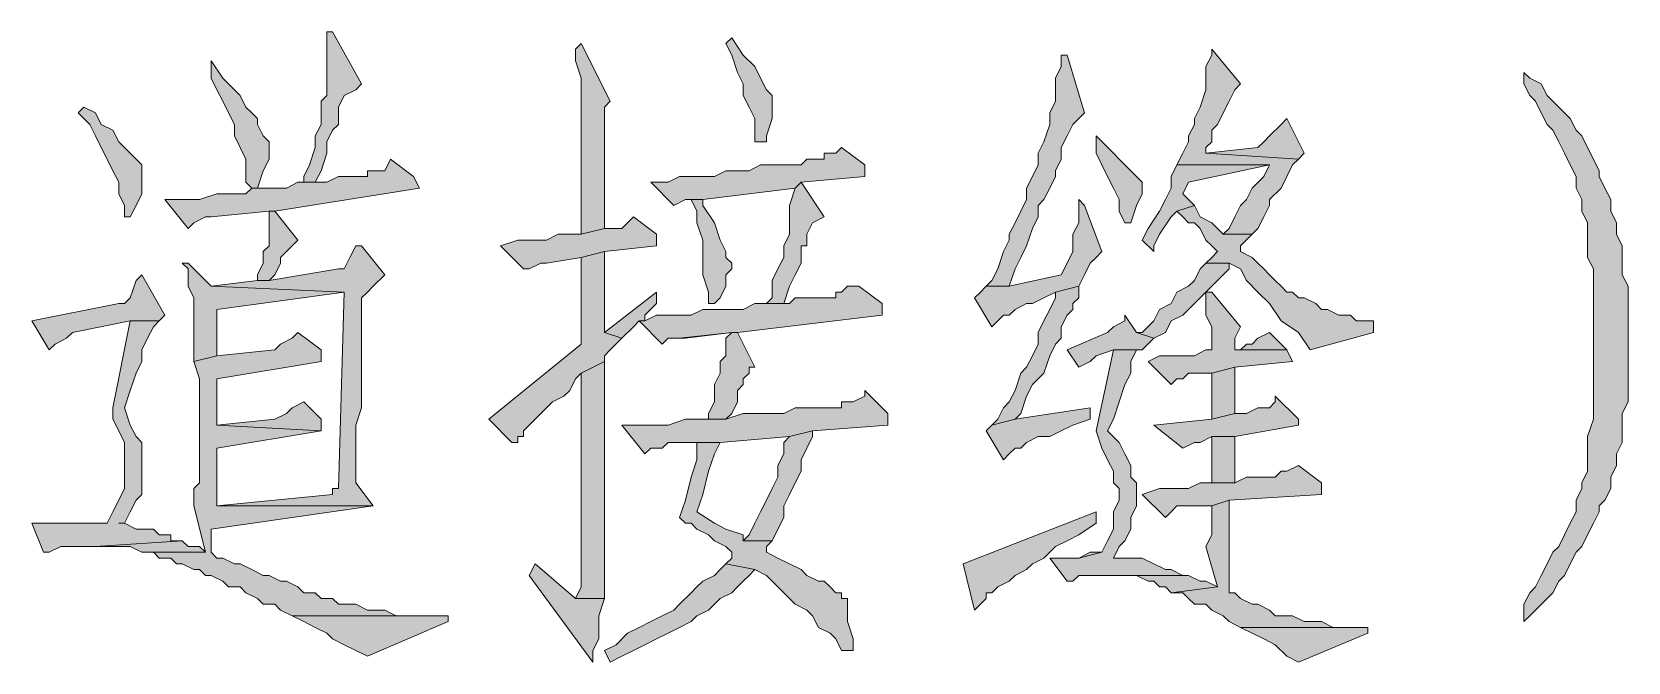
# Model space of a CAD drawing. Header units: millimetres. Extents: x 24 to 410, y 10 to 282.
# Drawn here: x 323.6 to 335.28, y 175.6 to 180.21 of the extents above; entities that cross this region are included whole.
import ezdxf

# ---------------------------------------------------------------- set-up
doc = ezdxf.new("R2010")
doc.units = ezdxf.units.MM

msp = doc.modelspace()

# ---------------------------------------------------------------- hatches: boundary and pattern name
h = msp.add_hatch(color=7)
h.dxf.hatch_style = 2
h.paths.add_polyline_path([(325.797333, 180.213), (325.755, 180.213), (325.755, 180.170667), (325.755, 179.747333), (325.712667, 179.705), (325.712667, 179.535667), (325.670333, 179.451), (325.670333, 179.366333), (325.628, 179.239333), (325.585667, 179.154667), (325.585667, 179.112333), (325.670333, 179.112333), (325.712667, 179.197), (325.755, 179.324), (325.755, 179.408667), (325.797333, 179.493333), (325.839667, 179.535667), (325.839667, 179.662667), (325.882, 179.747333), (325.966667, 179.789667), (326.009, 179.832)])
h = msp.add_hatch(color=7)
h.dxf.hatch_style = 2
h.paths.add_polyline_path([(328.718333, 180.170667), (328.676, 180.128333), (328.718333, 180.043667), (328.760667, 179.916667), (328.803, 179.832), (328.803, 179.747333), (328.845333, 179.662667), (328.887667, 179.578), (328.887667, 179.408667), (328.972333, 179.408667), (328.972333, 179.451), (329.014667, 179.578), (329.014667, 179.747333), (328.972333, 179.789667), (328.93, 179.874333), (328.887667, 179.959), (328.803, 180.043667)])
h = msp.add_hatch(color=7)
h.dxf.hatch_style = 2
h.paths.add_polyline_path([(327.617667, 180.128333), (327.575333, 180.086), (327.575333, 180.001333), (327.617667, 179.874333), (327.617667, 178.731333), (327.787, 178.773667), (327.787, 179.535667), (327.787, 179.662667), (327.829333, 179.705)])
h = msp.add_hatch(color=7)
h.dxf.hatch_style = 2
h.paths.add_polyline_path([(332.232, 180.086), (332.232, 180.043667), (332.189667, 179.959), (332.189667, 179.789667), (332.147333, 179.662667), (332.105, 179.578), (332.105, 179.535667), (332.062667, 179.451), (332.062667, 179.408667), (332.020333, 179.324), (331.978, 179.239333), (332.655333, 179.239333), (332.613, 179.154667), (332.528333, 179.07), (332.486, 178.985333), (332.443667, 178.943), (332.401333, 178.858333), (332.359, 178.773667), (332.316667, 178.731333), (332.528333, 178.731333), (332.570667, 178.773667), (332.613, 178.858333), (332.655333, 178.943), (332.655333, 178.985333), (332.74, 179.07), (332.782333, 179.154667), (332.824667, 179.239333), (332.867, 179.281667), (332.189667, 179.324), (332.189667, 179.366333), (332.232, 179.408667), (332.232, 179.493333), (332.274333, 179.535667), (332.316667, 179.620333), (332.359, 179.705), (332.401333, 179.789667), (332.443667, 179.832)])
h = msp.add_hatch(color=7)
h.dxf.hatch_style = 2
h.paths.add_polyline_path([(324.908333, 180.001333), (324.908333, 179.874333), (324.950667, 179.789667), (324.993, 179.705), (325.035333, 179.620333), (325.077667, 179.535667), (325.077667, 179.451), (325.12, 179.366333), (325.162333, 179.281667), (325.162333, 179.112333), (325.204667, 179.07), (325.247, 179.07), (325.289333, 179.197), (325.331667, 179.281667), (325.331667, 179.408667), (325.289333, 179.451), (325.247, 179.535667), (325.247, 179.578), (325.204667, 179.620333), (325.162333, 179.662667), (325.12, 179.747333), (325.077667, 179.789667), (324.993, 179.874333)])
h = msp.add_hatch(color=7)
h.dxf.hatch_style = 2
h.paths.add_polyline_path([(331.173667, 180.043667), (331.131333, 180.043667), (331.131333, 179.959), (331.089, 179.874333), (331.089, 179.705), (331.046667, 179.620333), (331.046667, 179.535667), (331.004333, 179.408667), (330.962, 179.324), (330.962, 179.239333), (330.919667, 179.154667), (330.877333, 179.07), (330.877333, 178.985333), (330.835, 178.900667), (330.792667, 178.816), (330.750333, 178.731333), (330.750333, 178.689), (330.708, 178.604333), (330.665667, 178.477333), (330.623333, 178.392667), (330.581, 178.350333), (330.750333, 178.350333), (330.792667, 178.477333), (330.835, 178.562), (330.877333, 178.646667), (330.919667, 178.773667), (330.962, 178.858333), (330.962, 178.943), (331.004333, 178.985333), (331.046667, 179.07), (331.089, 179.154667), (331.089, 179.197), (331.131333, 179.281667), (331.131333, 179.366333), (331.173667, 179.451), (331.216, 179.535667), (331.258333, 179.578), (331.300667, 179.620333)])
h = msp.add_hatch(color=7)
h.dxf.hatch_style = 2
h.paths.add_polyline_path([(334.518, 179.916667), (334.518, 179.832), (334.560333, 179.747333), (334.602667, 179.705), (334.645, 179.620333), (334.687333, 179.535667), (334.729667, 179.493333), (334.772, 179.408667), (334.814333, 179.324), (334.856667, 179.239333), (334.899, 179.154667), (334.899, 179.07), (334.941333, 178.985333), (334.941333, 178.900667), (334.983667, 178.816), (334.983667, 178.562), (335.026, 178.477333), (335.026, 177.927), (335.026, 177.8), (335.026, 177.376667), (334.983667, 177.249667), (334.983667, 176.995667), (334.941333, 176.911), (334.941333, 176.868667), (334.899, 176.784), (334.899, 176.699333), (334.856667, 176.614667), (334.814333, 176.53), (334.772, 176.445333), (334.729667, 176.403), (334.687333, 176.318333), (334.645, 176.233667), (334.602667, 176.149), (334.560333, 176.106667), (334.518, 176.022), (334.518, 175.895), (334.560333, 175.937333), (334.602667, 175.979667), (334.687333, 176.064333), (334.729667, 176.106667), (334.772, 176.191333), (334.814333, 176.233667), (334.856667, 176.318333), (334.899, 176.403), (334.941333, 176.445333), (334.983667, 176.53), (335.026, 176.614667), (335.068333, 176.699333), (335.068333, 176.741667), (335.110667, 176.784), (335.153, 176.868667), (335.153, 176.953333), (335.195333, 177.038), (335.195333, 177.122667), (335.237667, 177.207333), (335.237667, 177.419), (335.28, 177.503667), (335.28, 178.350333), (335.237667, 178.435), (335.237667, 178.646667), (335.195333, 178.731333), (335.195333, 178.816), (335.153, 178.900667), (335.153, 178.985333), (335.110667, 179.07), (335.068333, 179.154667), (335.068333, 179.197), (335.026, 179.281667), (334.983667, 179.366333), (334.941333, 179.451), (334.899, 179.493333), (334.856667, 179.578), (334.814333, 179.620333), (334.729667, 179.705), (334.687333, 179.747333), (334.645, 179.832), (334.560333, 179.874333)])
h = msp.add_hatch(color=7)
h.dxf.hatch_style = 2
h.paths.add_polyline_path([(323.977, 179.662667), (323.934667, 179.620333), (323.977, 179.578), (324.019333, 179.535667), (324.061667, 179.451), (324.104, 179.366333), (324.146333, 179.281667), (324.188667, 179.197), (324.231, 179.112333), (324.231, 179.027667), (324.273333, 178.943), (324.273333, 178.858333), (324.315667, 178.858333), (324.358, 178.943), (324.400333, 179.027667), (324.400333, 179.239333), (324.315667, 179.324), (324.273333, 179.366333), (324.231, 179.408667), (324.188667, 179.493333), (324.104, 179.535667), (324.061667, 179.620333)])
h = msp.add_hatch(color=7)
h.dxf.hatch_style = 2
h.paths.add_polyline_path([(332.782333, 179.578), (332.74, 179.535667), (332.655333, 179.451), (332.613, 179.408667), (332.570667, 179.366333), (332.189667, 179.324), (332.867, 179.281667), (332.909333, 179.324)])
h = msp.add_hatch(color=7)
h.dxf.hatch_style = 2
h.paths.add_polyline_path([(329.522667, 179.366333), (329.480333, 179.324), (329.395667, 179.324), (329.395667, 179.281667), (329.268667, 179.281667), (329.226333, 179.239333), (328.93, 179.239333), (328.845333, 179.197), (328.676, 179.197), (328.591333, 179.154667), (328.337333, 179.154667), (328.252667, 179.112333), (328.125667, 179.112333), (328.295, 178.943), (328.379667, 178.985333), (328.422, 178.985333), (328.506667, 178.985333), (329.184, 179.07), (329.226333, 179.112333), (329.692, 179.154667), (329.692, 179.239333)])
h = msp.add_hatch(color=7)
h.dxf.hatch_style = 2
h.paths.add_polyline_path([(331.385333, 179.451), (331.385333, 179.324), (331.427667, 179.239333), (331.47, 179.154667), (331.512333, 179.07), (331.554667, 178.985333), (331.554667, 178.900667), (331.597, 178.816), (331.639333, 178.816), (331.681667, 178.943), (331.724, 179.027667), (331.724, 179.112333), (331.681667, 179.154667), (331.639333, 179.197), (331.554667, 179.281667), (331.512333, 179.324)])
h = msp.add_hatch(color=7)
h.dxf.hatch_style = 2
h.paths.add_polyline_path([(326.220667, 179.281667), (326.178333, 179.197), (326.051333, 179.197), (326.051333, 179.154667), (325.839667, 179.154667), (325.755, 179.112333), (325.543333, 179.112333), (325.458667, 179.07), (325.204667, 179.07), (325.162333, 179.027667), (324.950667, 179.027667), (324.823667, 178.985333), (324.569667, 178.985333), (324.739, 178.773667), (324.781333, 178.816), (324.866, 178.858333), (324.908333, 178.858333), (325.331667, 178.900667), (325.374, 178.900667), (326.432333, 179.07), (326.39, 179.154667)])
h = msp.add_hatch(color=7)
h.dxf.hatch_style = 2
h.paths.add_polyline_path([(331.978, 179.239333), (331.935667, 179.154667), (331.935667, 179.07), (331.893333, 178.985333), (331.851, 178.900667), (331.766333, 178.773667), (331.724, 178.689), (331.808667, 178.604333), (331.808667, 178.646667), (331.851, 178.731333), (331.935667, 178.858333), (331.978, 178.900667), (332.105, 178.943), (332.020333, 179.027667), (332.062667, 179.112333), (332.655333, 179.239333)])
h = msp.add_hatch(color=7)
h.dxf.hatch_style = 2
h.paths.add_polyline_path([(329.226333, 179.112333), (329.184, 179.07), (329.141667, 178.943), (329.141667, 178.731333), (329.099333, 178.646667), (329.099333, 178.562), (329.057, 178.477333), (329.014667, 178.392667), (329.014667, 178.265667), (328.972333, 178.223333), (329.099333, 178.223333), (329.141667, 178.350333), (329.184, 178.435), (329.226333, 178.519667), (329.226333, 178.646667), (329.268667, 178.646667), (329.268667, 178.731333), (329.311, 178.816), (329.395667, 178.858333)])
h = msp.add_hatch(color=7)
h.dxf.hatch_style = 2
h.paths.add_polyline_path([(325.374, 178.900667), (325.331667, 178.900667), (325.331667, 178.858333), (325.331667, 178.646667), (325.289333, 178.604333), (325.289333, 178.519667), (325.247, 178.435), (325.247, 178.392667), (325.331667, 178.392667), (325.374, 178.435), (325.416333, 178.519667), (325.416333, 178.562), (325.458667, 178.604333), (325.501, 178.646667), (325.543333, 178.689)])
h = msp.add_hatch(color=7)
h.dxf.hatch_style = 2
h.paths.add_polyline_path([(328.506667, 178.985333), (328.422, 178.985333), (328.464333, 178.900667), (328.464333, 178.816), (328.506667, 178.689), (328.506667, 178.435), (328.549, 178.308), (328.549, 178.223333), (328.591333, 178.223333), (328.633667, 178.265667), (328.676, 178.350333), (328.676, 178.435), (328.718333, 178.477333), (328.718333, 178.519667), (328.676, 178.562), (328.676, 178.604333), (328.633667, 178.689), (328.591333, 178.816), (328.506667, 178.943)])
h = msp.add_hatch(color=7)
h.dxf.hatch_style = 2
h.paths.add_polyline_path([(331.258333, 178.985333), (331.258333, 178.816), (331.216, 178.731333), (331.216, 178.604333), (331.173667, 178.519667), (331.131333, 178.435), (330.750333, 178.350333), (330.581, 178.350333), (330.538667, 178.308), (330.496333, 178.265667), (330.623333, 178.054), (330.665667, 178.096333), (330.708, 178.138667), (330.750333, 178.138667), (330.792667, 178.181), (330.877333, 178.223333), (330.919667, 178.223333), (331.004333, 178.265667), (331.089, 178.308), (331.258333, 178.350333), (331.300667, 178.435), (331.343, 178.519667), (331.385333, 178.562), (331.427667, 178.604333), (331.300667, 178.943)])
h = msp.add_hatch(color=7)
h.dxf.hatch_style = 2
h.paths.add_polyline_path([(332.105, 178.943), (331.978, 178.900667), (332.020333, 178.858333), (332.062667, 178.816), (332.105, 178.816), (332.147333, 178.773667), (332.189667, 178.689), (332.232, 178.646667), (332.274333, 178.604333), (332.232, 178.562), (332.189667, 178.519667), (332.359, 178.519667), (332.443667, 178.477333), (332.486, 178.392667), (332.570667, 178.308), (332.655333, 178.223333), (332.74, 178.096333), (332.867, 178.011667), (332.951667, 177.884667), (333.417333, 178.011667), (333.417333, 178.096333), (333.375, 178.096333), (333.290333, 178.096333), (333.248, 178.138667), (333.163333, 178.138667), (333.078667, 178.181), (333.036333, 178.181), (332.994, 178.223333), (332.909333, 178.265667), (332.867, 178.265667), (332.824667, 178.308), (332.782333, 178.308), (332.74, 178.350333), (332.697667, 178.392667), (332.655333, 178.435), (332.613, 178.477333), (332.570667, 178.519667), (332.528333, 178.562), (332.443667, 178.604333), (332.443667, 178.646667), (332.528333, 178.731333), (332.316667, 178.731333), (332.232, 178.816), (332.147333, 178.858333)])
h = msp.add_hatch(color=7)
h.dxf.hatch_style = 2
h.paths.add_polyline_path([(327.998667, 178.858333), (327.956333, 178.816), (327.914, 178.773667), (327.787, 178.773667), (327.617667, 178.731333), (327.448333, 178.731333), (327.363667, 178.689), (327.152, 178.689), (327.025, 178.646667), (327.194333, 178.477333), (327.236667, 178.477333), (327.321333, 178.519667), (327.363667, 178.519667), (327.617667, 178.562), (327.787, 178.604333), (328.168, 178.646667), (328.168, 178.731333)])
h = msp.add_hatch(color=7)
h.dxf.hatch_style = 2
h.paths.add_polyline_path([(326.009, 178.646667), (325.966667, 178.646667), (325.924333, 178.562), (325.882, 178.477333), (325.839667, 178.477333), (325.331667, 178.392667), (325.247, 178.392667), (324.908333, 178.350333), (325.882, 178.308), (325.839667, 176.868667), (325.797333, 176.868667), (325.797333, 176.826333), (324.950667, 176.741667), (326.093667, 176.741667), (325.966667, 176.911), (325.966667, 177.334333), (326.009, 177.461333), (326.009, 178.138667), (326.009, 178.181), (326.009, 178.265667), (326.051333, 178.308), (326.093667, 178.350333), (326.178333, 178.435)])
h = msp.add_hatch(color=7)
h.dxf.hatch_style = 2
h.paths.add_polyline_path([(327.787, 178.604333), (327.617667, 178.562), (327.617667, 177.927), (326.940333, 177.376667), (327.109667, 177.207333), (327.152, 177.207333), (327.152, 177.249667), (327.194333, 177.249667), (327.194333, 177.292), (327.236667, 177.334333), (327.279, 177.376667), (327.321333, 177.419), (327.363667, 177.461333), (327.406, 177.503667), (327.490667, 177.546), (327.533, 177.588333), (327.575333, 177.673), (327.617667, 177.715333), (327.787, 177.8), (327.787, 177.842333), (327.829333, 177.884667), (327.914, 177.969333), (327.787, 178.011667), (327.787, 178.308), (327.787, 178.392667)])
h = msp.add_hatch(color=7)
h.dxf.hatch_style = 2
h.paths.add_polyline_path([(324.400333, 178.435), (324.358, 178.392667), (324.315667, 178.265667), (324.273333, 178.223333), (324.231, 178.223333), (323.596, 178.096333), (323.723, 177.884667), (323.765333, 177.927), (323.85, 177.969333), (323.892333, 178.011667), (324.315667, 178.096333), (324.527333, 178.096333), (324.569667, 178.138667)])
h = msp.add_hatch(color=7)
h.dxf.hatch_style = 2
h.paths.add_polyline_path([(324.739, 178.519667), (324.696667, 178.519667), (324.739, 178.477333), (324.739, 178.350333), (324.781333, 178.265667), (324.781333, 177.8), (324.950667, 177.842333), (324.950667, 178.181), (325.882, 178.308), (324.908333, 178.350333)])
h = msp.add_hatch(color=7)
h.dxf.hatch_style = 2
h.paths.add_polyline_path([(332.189667, 178.519667), (332.147333, 178.477333), (332.105, 178.392667), (332.062667, 178.350333), (331.978, 178.308), (331.935667, 178.223333), (331.851, 178.181), (331.808667, 178.096333), (331.724, 178.011667), (331.681667, 178.011667), (331.808667, 177.969333), (331.893333, 178.011667), (331.935667, 178.096333), (332.020333, 178.138667), (332.062667, 178.181), (332.147333, 178.265667), (332.189667, 178.308), (332.232, 178.308), (332.189667, 178.308), (332.232, 178.350333), (332.274333, 178.392667), (332.316667, 178.435), (332.359, 178.477333), (332.359, 178.519667)])
h = msp.add_hatch(color=7)
h.dxf.hatch_style = 2
h.paths.add_polyline_path([(328.168, 178.308), (327.787, 178.011667), (327.914, 177.969333), (327.998667, 178.054), (328.041, 178.096333), (328.083333, 178.096333), (328.083333, 178.138667), (328.168, 178.223333)])
h = msp.add_hatch(color=7)
h.dxf.hatch_style = 2
h.paths.add_polyline_path([(329.649667, 178.350333), (329.565, 178.350333), (329.522667, 178.308), (329.480333, 178.308), (329.480333, 178.265667), (329.184, 178.265667), (329.141667, 178.223333), (328.887667, 178.223333), (328.803, 178.181), (328.506667, 178.181), (328.422, 178.138667), (328.168, 178.138667), (328.083333, 178.096333), (328.041, 178.096333), (328.210333, 177.927), (328.252667, 177.969333), (328.337333, 177.969333), (328.718333, 178.011667), (328.760667, 178.011667), (329.819, 178.138667), (329.819, 178.223333)])
h = msp.add_hatch(color=7)
h.dxf.hatch_style = 2
h.paths.add_polyline_path([(331.258333, 178.350333), (331.089, 178.308), (331.089, 178.265667), (331.046667, 178.181), (331.004333, 178.096333), (330.962, 178.011667), (330.962, 177.927), (330.919667, 177.842333), (330.877333, 177.757667), (330.835, 177.715333), (330.792667, 177.588333), (330.750333, 177.503667), (330.708, 177.461333), (330.665667, 177.376667), (330.623333, 177.334333), (330.792667, 177.376667), (330.835, 177.419), (330.877333, 177.546), (330.919667, 177.630667), (331.004333, 177.715333), (331.046667, 177.842333), (331.089, 177.927), (331.131333, 177.969333), (331.131333, 178.054), (331.173667, 178.138667), (331.216, 178.181), (331.216, 178.223333), (331.258333, 178.265667)])
h = msp.add_hatch(color=7)
h.dxf.hatch_style = 2
h.paths.add_polyline_path([(332.232, 178.308), (332.189667, 178.308), (332.189667, 178.265667), (332.189667, 178.138667), (332.232, 178.054), (332.232, 177.884667), (332.189667, 177.884667), (332.105, 177.842333), (331.851, 177.842333), (331.766333, 177.8), (331.935667, 177.630667), (331.978, 177.673), (332.020333, 177.673), (332.062667, 177.715333), (332.232, 177.715333), (332.401333, 177.757667), (332.824667, 177.8), (332.782333, 177.884667), (332.401333, 177.884667), (332.401333, 177.969333), (332.443667, 178.054)])
h = msp.add_hatch(color=7)
h.dxf.hatch_style = 2
h.paths.add_polyline_path([(324.527333, 178.096333), (324.315667, 178.096333), (324.188667, 177.461333), (324.188667, 177.376667), (324.231, 177.292), (324.273333, 177.207333), (324.273333, 176.868667), (324.231, 176.784), (324.188667, 176.699333), (324.146333, 176.614667), (323.596, 176.614667), (323.680667, 176.403), (323.723, 176.403), (323.807667, 176.445333), (324.061667, 176.445333), (324.696667, 176.487667), (324.612, 176.487667), (324.612, 176.53), (324.527333, 176.53), (324.485, 176.572333), (324.358, 176.572333), (324.273333, 176.614667), (324.231, 176.614667), (324.273333, 176.614667), (324.315667, 176.699333), (324.358, 176.784), (324.400333, 176.826333), (324.400333, 177.207333), (324.358, 177.249667), (324.315667, 177.334333), (324.273333, 177.461333), (324.315667, 177.588333), (324.358, 177.715333), (324.400333, 177.8), (324.400333, 177.884667), (324.442667, 177.969333), (324.485, 178.054)])
h = msp.add_hatch(color=7)
h.dxf.hatch_style = 2
h.paths.add_polyline_path([(331.597, 178.138667), (331.597, 178.096333), (331.512333, 178.054), (331.47, 178.011667), (331.173667, 177.884667), (331.258333, 177.757667), (331.343, 177.8), (331.385333, 177.842333), (331.512333, 177.884667), (331.724, 177.884667), (331.808667, 177.969333), (331.681667, 178.011667)])
h = msp.add_hatch(color=7)
h.dxf.hatch_style = 2
h.paths.add_polyline_path([(325.543333, 178.011667), (325.501, 177.969333), (325.416333, 177.927), (325.374, 177.884667), (324.950667, 177.842333), (324.781333, 177.8), (324.823667, 177.673), (324.823667, 176.911), (324.781333, 176.868667), (324.781333, 176.741667), (324.866, 176.403), (324.485, 176.403), (324.527333, 176.360667), (324.612, 176.360667), (324.654333, 176.318333), (324.696667, 176.318333), (324.781333, 176.276), (324.823667, 176.276), (324.866, 176.233667), (324.908333, 176.233667), (324.993, 176.191333), (325.035333, 176.149), (325.12, 176.149), (325.162333, 176.106667), (325.247, 176.064333), (325.289333, 176.022), (325.374, 176.022), (325.416333, 175.979667), (325.501, 175.937333), (326.517, 175.937333), (326.432333, 175.937333), (326.263, 175.937333), (326.178333, 175.979667), (326.051333, 175.979667), (325.966667, 176.022), (325.839667, 176.022), (325.797333, 176.064333), (325.712667, 176.064333), (325.670333, 176.106667), (325.585667, 176.106667), (325.543333, 176.149), (325.458667, 176.191333), (325.416333, 176.191333), (325.331667, 176.233667), (325.289333, 176.233667), (325.204667, 176.276), (325.12, 176.318333), (325.077667, 176.318333), (324.993, 176.360667), (324.950667, 176.360667), (324.908333, 176.403), (324.908333, 176.572333), (326.093667, 176.741667), (324.950667, 176.741667), (324.950667, 176.784), (324.950667, 177.165), (325.712667, 177.292), (324.950667, 177.334333), (324.950667, 177.673), (325.712667, 177.8), (325.712667, 177.884667)])
h = msp.add_hatch(color=7)
h.dxf.hatch_style = 2
h.paths.add_polyline_path([(328.718333, 178.011667), (328.337333, 177.969333), (328.379667, 177.969333)])
h = msp.add_hatch(color=7)
h.dxf.hatch_style = 2
h.paths.add_polyline_path([(328.760667, 178.011667), (328.718333, 178.011667), (328.676, 177.969333), (328.676, 177.842333), (328.633667, 177.8), (328.633667, 177.715333), (328.591333, 177.630667), (328.591333, 177.503667), (328.549, 177.419), (328.549, 177.376667), (328.676, 177.376667), (328.718333, 177.419), (328.760667, 177.503667), (328.760667, 177.588333), (328.803, 177.630667), (328.803, 177.673), (328.845333, 177.715333), (328.845333, 177.757667), (328.887667, 177.757667)])
h = msp.add_hatch(color=7)
h.dxf.hatch_style = 2
h.paths.add_polyline_path([(332.655333, 178.011667), (332.570667, 177.969333), (332.528333, 177.927), (332.486, 177.927), (332.443667, 177.884667), (332.401333, 177.884667), (332.782333, 177.884667)])
h = msp.add_hatch(color=7)
h.dxf.hatch_style = 2
h.paths.add_polyline_path([(331.512333, 177.884667), (331.385333, 177.292), (331.427667, 177.165), (331.47, 177.080333), (331.512333, 176.995667), (331.512333, 176.911), (331.554667, 176.868667), (331.554667, 176.784), (331.512333, 176.699333), (331.512333, 176.572333), (331.47, 176.487667), (331.427667, 176.403), (331.258333, 176.360667), (331.046667, 176.360667), (331.173667, 176.191333), (331.216, 176.191333), (331.258333, 176.233667), (332.020333, 176.233667), (331.935667, 176.276), (331.893333, 176.276), (331.808667, 176.318333), (331.724, 176.360667), (331.512333, 176.360667), (331.554667, 176.445333), (331.597, 176.487667), (331.639333, 176.572333), (331.639333, 176.657), (331.681667, 176.741667), (331.681667, 176.911), (331.639333, 176.953333), (331.639333, 177.038), (331.597, 177.122667), (331.554667, 177.207333), (331.47, 177.292), (331.512333, 177.376667), (331.554667, 177.503667), (331.597, 177.630667), (331.639333, 177.715333), (331.639333, 177.8), (331.681667, 177.884667)])
h = msp.add_hatch(color=7)
h.dxf.hatch_style = 2
h.paths.add_polyline_path([(331.724, 177.884667), (331.512333, 177.884667), (331.681667, 177.884667)])
h = msp.add_hatch(color=7)
h.dxf.hatch_style = 2
h.paths.add_polyline_path([(327.787, 177.8), (327.617667, 177.715333), (327.617667, 176.149), (327.575333, 176.064333), (327.787, 176.064333), (327.787, 176.149)])
h = msp.add_hatch(color=7)
h.dxf.hatch_style = 2
h.paths.add_polyline_path([(332.401333, 177.757667), (332.232, 177.715333), (332.232, 177.376667), (332.401333, 177.419)])
h = msp.add_hatch(color=7)
h.dxf.hatch_style = 2
h.paths.add_polyline_path([(325.585667, 177.503667), (325.501, 177.461333), (325.458667, 177.419), (325.374, 177.376667), (324.950667, 177.334333), (325.712667, 177.292), (325.712667, 177.376667)])
h = msp.add_hatch(color=7)
h.dxf.hatch_style = 2
h.paths.add_polyline_path([(329.692, 177.588333), (329.692, 177.546), (329.607333, 177.503667), (329.522667, 177.503667), (329.522667, 177.461333), (329.184, 177.461333), (329.099333, 177.419), (328.803, 177.419), (328.676, 177.376667), (328.379667, 177.376667), (328.252667, 177.334333), (328.168, 177.334333), (327.914, 177.334333), (328.083333, 177.122667), (328.125667, 177.165), (328.210333, 177.165), (328.252667, 177.207333), (328.633667, 177.207333), (329.141667, 177.249667), (329.311, 177.292), (329.861333, 177.334333), (329.861333, 177.419)])
h = msp.add_hatch(color=7)
h.dxf.hatch_style = 2
h.paths.add_polyline_path([(332.697667, 177.546), (332.697667, 177.503667), (332.655333, 177.461333), (332.570667, 177.461333), (332.486, 177.419), (332.401333, 177.419), (332.232, 177.376667), (331.808667, 177.334333), (332.020333, 177.165), (332.105, 177.207333), (332.147333, 177.207333), (332.232, 177.249667), (332.401333, 177.249667), (332.867, 177.334333), (332.867, 177.376667)])
h = msp.add_hatch(color=7)
h.dxf.hatch_style = 2
h.paths.add_polyline_path([(331.343, 177.461333), (330.792667, 177.376667), (330.623333, 177.334333), (330.581, 177.292), (330.708, 177.080333), (330.750333, 177.122667), (330.792667, 177.165), (330.835, 177.165), (330.877333, 177.207333), (330.962, 177.249667), (331.046667, 177.249667), (331.131333, 177.292), (331.216, 177.334333), (331.343, 177.376667)])
h = msp.add_hatch(color=7)
h.dxf.hatch_style = 2
h.paths.add_polyline_path([(329.311, 177.292), (329.141667, 177.249667), (329.099333, 177.207333), (329.099333, 177.122667), (329.057, 177.038), (329.057, 176.953333), (329.014667, 176.868667), (328.972333, 176.784), (328.93, 176.699333), (328.887667, 176.614667), (328.845333, 176.53), (328.803, 176.487667), (329.014667, 176.487667), (329.057, 176.572333), (329.099333, 176.657), (329.099333, 176.741667), (329.141667, 176.826333), (329.184, 176.911), (329.226333, 176.995667), (329.226333, 177.080333), (329.268667, 177.165), (329.311, 177.249667)])
h = msp.add_hatch(color=7)
h.dxf.hatch_style = 2
h.paths.add_polyline_path([(332.401333, 177.249667), (332.232, 177.249667), (332.232, 177.207333), (332.232, 176.911), (332.401333, 176.911)])
h = msp.add_hatch(color=7)
h.dxf.hatch_style = 2
h.paths.add_polyline_path([(328.633667, 177.207333), (328.464333, 177.207333), (328.464333, 177.080333), (328.422, 176.953333), (328.379667, 176.784), (328.337333, 176.657), (328.379667, 176.614667), (328.422, 176.614667), (328.464333, 176.572333), (328.549, 176.53), (328.591333, 176.487667), (328.676, 176.445333), (328.718333, 176.403), (328.718333, 176.360667), (328.676, 176.318333), (328.887667, 176.276), (328.972333, 176.233667), (329.014667, 176.191333), (329.099333, 176.106667), (329.141667, 176.064333), (329.184, 176.022), (329.268667, 175.979667), (329.311, 175.937333), (329.353333, 175.852667), (329.438, 175.810333), (329.480333, 175.768), (329.522667, 175.683333), (329.607333, 175.683333), (329.607333, 175.768), (329.565, 175.895), (329.565, 176.064333), (329.522667, 176.064333), (329.522667, 176.106667), (329.480333, 176.106667), (329.438, 176.149), (329.395667, 176.191333), (329.353333, 176.191333), (329.268667, 176.233667), (329.226333, 176.276), (329.141667, 176.318333), (329.057, 176.360667), (328.972333, 176.403), (328.972333, 176.445333), (329.014667, 176.487667), (328.803, 176.487667), (328.803, 176.53), (328.676, 176.572333), (328.591333, 176.614667), (328.464333, 176.699333), (328.506667, 176.826333), (328.549, 176.995667), (328.591333, 177.122667)])
h = msp.add_hatch(color=7)
h.dxf.hatch_style = 2
h.paths.add_polyline_path([(332.867, 177.038), (332.782333, 176.995667), (332.74, 176.995667), (332.697667, 176.953333), (332.486, 176.953333), (332.401333, 176.911), (332.147333, 176.911), (332.062667, 176.868667), (331.851, 176.868667), (331.724, 176.826333), (331.893333, 176.657), (331.935667, 176.699333), (331.978, 176.741667), (332.232, 176.741667), (332.359, 176.784), (333.036333, 176.826333), (333.036333, 176.911)])
h = msp.add_hatch(color=7)
h.dxf.hatch_style = 2
h.paths.add_polyline_path([(332.359, 176.784), (332.232, 176.741667), (332.232, 176.53), (332.189667, 176.445333), (332.274333, 176.149), (331.935667, 176.106667), (332.020333, 176.106667), (332.062667, 176.064333), (332.105, 176.022), (332.189667, 176.022), (332.232, 175.979667), (332.316667, 175.937333), (332.359, 175.895), (332.443667, 175.852667), (333.332667, 175.852667), (333.248, 175.852667), (333.121, 175.852667), (333.036333, 175.895), (332.909333, 175.895), (332.824667, 175.937333), (332.782333, 175.937333), (332.697667, 175.937333), (332.655333, 175.979667), (332.570667, 176.022), (332.528333, 176.022), (332.443667, 176.064333), (332.401333, 176.106667), (332.359, 176.106667), (332.359, 176.149)])
h = msp.add_hatch(color=7)
h.dxf.hatch_style = 2
h.paths.add_polyline_path([(331.385333, 176.699333), (330.411667, 176.318333), (330.496333, 175.979667), (330.538667, 176.022), (330.581, 176.064333), (330.581, 176.106667), (330.623333, 176.106667), (330.665667, 176.149), (330.750333, 176.191333), (330.792667, 176.233667), (330.877333, 176.276), (330.919667, 176.318333), (331.004333, 176.360667), (331.089, 176.445333), (331.173667, 176.487667), (331.258333, 176.53), (331.385333, 176.614667)])
h = msp.add_hatch(color=7)
h.dxf.hatch_style = 2
h.paths.add_polyline_path([(323.934667, 176.614667), (323.680667, 176.614667), (324.146333, 176.614667)])
h = msp.add_hatch(color=7)
h.dxf.hatch_style = 2
h.paths.add_polyline_path([(324.696667, 176.487667), (324.061667, 176.445333), (324.315667, 176.445333), (324.400333, 176.403), (324.866, 176.403), (324.823667, 176.445333), (324.739, 176.445333)])
h = msp.add_hatch(color=7)
h.dxf.hatch_style = 2
h.paths.add_polyline_path([(327.279, 176.318333), (327.236667, 176.233667), (327.702333, 175.598667), (327.702333, 175.683333), (327.744667, 175.768), (327.744667, 175.937333), (327.787, 176.064333), (327.575333, 176.064333)])
h = msp.add_hatch(color=7)
h.dxf.hatch_style = 2
h.paths.add_polyline_path([(328.676, 176.318333), (328.633667, 176.276), (328.591333, 176.233667), (328.506667, 176.191333), (328.464333, 176.149), (328.422, 176.106667), (328.337333, 176.022), (328.295, 175.979667), (328.210333, 175.937333), (328.125667, 175.895), (328.041, 175.852667), (327.956333, 175.810333), (327.871667, 175.725667), (327.787, 175.683333), (327.829333, 175.598667), (327.914, 175.641), (327.998667, 175.683333), (328.083333, 175.725667), (328.168, 175.768), (328.252667, 175.810333), (328.337333, 175.852667), (328.422, 175.895), (328.464333, 175.937333), (328.549, 175.979667), (328.591333, 176.022), (328.633667, 176.064333), (328.718333, 176.106667), (328.760667, 176.149), (328.803, 176.191333), (328.845333, 176.233667), (328.887667, 176.276)])
h = msp.add_hatch(color=7)
h.dxf.hatch_style = 2
h.paths.add_polyline_path([(331.385333, 176.403), (331.343, 176.403), (331.258333, 176.360667), (331.427667, 176.403)])
h = msp.add_hatch(color=7)
h.dxf.hatch_style = 2
h.paths.add_polyline_path([(332.020333, 176.233667), (331.47, 176.233667), (331.554667, 176.233667), (331.681667, 176.233667), (331.766333, 176.191333), (331.808667, 176.191333), (331.851, 176.149), (331.893333, 176.149), (331.935667, 176.106667), (332.274333, 176.149), (332.189667, 176.191333), (332.147333, 176.191333), (332.062667, 176.233667)])
h = msp.add_hatch(color=7)
h.dxf.hatch_style = 2
h.paths.add_polyline_path([(326.644, 175.937333), (325.501, 175.937333), (325.585667, 175.895), (325.670333, 175.852667), (325.755, 175.810333), (325.797333, 175.768), (325.882, 175.725667), (325.966667, 175.683333), (326.051333, 175.641), (326.644, 175.895)])
h = msp.add_hatch(color=7)
h.dxf.hatch_style = 2
h.paths.add_polyline_path([(333.375, 175.852667), (332.443667, 175.852667), (332.528333, 175.810333), (332.613, 175.768), (332.697667, 175.725667), (332.782333, 175.641), (332.867, 175.598667), (333.375, 175.810333)])

# ---------------------------------------------------------------- linework, layer by layer
at = {"color": 7, "lineweight": 0}
for points in [[(325.797333, 180.213), (325.755, 180.213), (325.755, 180.170667), (325.755, 179.747333), (325.712667, 179.705), (325.712667, 179.535667), (325.670333, 179.451), (325.670333, 179.366333), (325.628, 179.239333), (325.585667, 179.154667), (325.585667, 179.112333), (325.670333, 179.112333), (325.712667, 179.197), (325.755, 179.324), (325.755, 179.408667), (325.797333, 179.493333), (325.839667, 179.535667), (325.839667, 179.662667), (325.882, 179.747333), (325.966667, 179.789667), (326.009, 179.832)], [(328.718333, 180.170667), (328.676, 180.128333), (328.718333, 180.043667), (328.760667, 179.916667), (328.803, 179.832), (328.803, 179.747333), (328.845333, 179.662667), (328.887667, 179.578), (328.887667, 179.408667), (328.972333, 179.408667), (328.972333, 179.451), (329.014667, 179.578), (329.014667, 179.747333), (328.972333, 179.789667), (328.93, 179.874333), (328.887667, 179.959), (328.803, 180.043667)], [(327.617667, 180.128333), (327.575333, 180.086), (327.575333, 180.001333), (327.617667, 179.874333), (327.617667, 178.731333), (327.787, 178.773667), (327.787, 179.535667), (327.787, 179.662667), (327.829333, 179.705)], [(332.232, 180.086), (332.232, 180.043667), (332.189667, 179.959), (332.189667, 179.789667), (332.147333, 179.662667), (332.105, 179.578), (332.105, 179.535667), (332.062667, 179.451), (332.062667, 179.408667), (332.020333, 179.324), (331.978, 179.239333), (332.655333, 179.239333), (332.613, 179.154667), (332.528333, 179.07), (332.486, 178.985333), (332.443667, 178.943), (332.401333, 178.858333), (332.359, 178.773667), (332.316667, 178.731333), (332.528333, 178.731333), (332.570667, 178.773667), (332.613, 178.858333), (332.655333, 178.943), (332.655333, 178.985333), (332.74, 179.07), (332.782333, 179.154667), (332.824667, 179.239333), (332.867, 179.281667), (332.189667, 179.324), (332.189667, 179.366333), (332.232, 179.408667), (332.232, 179.493333), (332.274333, 179.535667), (332.316667, 179.620333), (332.359, 179.705), (332.401333, 179.789667), (332.443667, 179.832)], [(324.908333, 180.001333), (324.908333, 179.874333), (324.950667, 179.789667), (324.993, 179.705), (325.035333, 179.620333), (325.077667, 179.535667), (325.077667, 179.451), (325.12, 179.366333), (325.162333, 179.281667), (325.162333, 179.112333), (325.204667, 179.07), (325.247, 179.07), (325.289333, 179.197), (325.331667, 179.281667), (325.331667, 179.408667), (325.289333, 179.451), (325.247, 179.535667), (325.247, 179.578), (325.204667, 179.620333), (325.162333, 179.662667), (325.12, 179.747333), (325.077667, 179.789667), (324.993, 179.874333)], [(331.173667, 180.043667), (331.131333, 180.043667), (331.131333, 179.959), (331.089, 179.874333), (331.089, 179.705), (331.046667, 179.620333), (331.046667, 179.535667), (331.004333, 179.408667), (330.962, 179.324), (330.962, 179.239333), (330.919667, 179.154667), (330.877333, 179.07), (330.877333, 178.985333), (330.835, 178.900667), (330.792667, 178.816), (330.750333, 178.731333), (330.750333, 178.689), (330.708, 178.604333), (330.665667, 178.477333), (330.623333, 178.392667), (330.581, 178.350333), (330.750333, 178.350333), (330.792667, 178.477333), (330.835, 178.562), (330.877333, 178.646667), (330.919667, 178.773667), (330.962, 178.858333), (330.962, 178.943), (331.004333, 178.985333), (331.046667, 179.07), (331.089, 179.154667), (331.089, 179.197), (331.131333, 179.281667), (331.131333, 179.366333), (331.173667, 179.451), (331.216, 179.535667), (331.258333, 179.578), (331.300667, 179.620333)], [(334.518, 179.916667), (334.518, 179.832), (334.560333, 179.747333), (334.602667, 179.705), (334.645, 179.620333), (334.687333, 179.535667), (334.729667, 179.493333), (334.772, 179.408667), (334.814333, 179.324), (334.856667, 179.239333), (334.899, 179.154667), (334.899, 179.07), (334.941333, 178.985333), (334.941333, 178.900667), (334.983667, 178.816), (334.983667, 178.562), (335.026, 178.477333), (335.026, 177.927), (335.026, 177.8), (335.026, 177.376667), (334.983667, 177.249667), (334.983667, 176.995667), (334.941333, 176.911), (334.941333, 176.868667), (334.899, 176.784), (334.899, 176.699333), (334.856667, 176.614667), (334.814333, 176.53), (334.772, 176.445333), (334.729667, 176.403), (334.687333, 176.318333), (334.645, 176.233667), (334.602667, 176.149), (334.560333, 176.106667), (334.518, 176.022), (334.518, 175.895), (334.560333, 175.937333), (334.602667, 175.979667), (334.687333, 176.064333), (334.729667, 176.106667), (334.772, 176.191333), (334.814333, 176.233667), (334.856667, 176.318333), (334.899, 176.403), (334.941333, 176.445333), (334.983667, 176.53), (335.026, 176.614667), (335.068333, 176.699333), (335.068333, 176.741667), (335.110667, 176.784), (335.153, 176.868667), (335.153, 176.953333), (335.195333, 177.038), (335.195333, 177.122667), (335.237667, 177.207333), (335.237667, 177.419), (335.28, 177.503667), (335.28, 178.350333), (335.237667, 178.435), (335.237667, 178.646667), (335.195333, 178.731333), (335.195333, 178.816), (335.153, 178.900667), (335.153, 178.985333), (335.110667, 179.07), (335.068333, 179.154667), (335.068333, 179.197), (335.026, 179.281667), (334.983667, 179.366333), (334.941333, 179.451), (334.899, 179.493333), (334.856667, 179.578), (334.814333, 179.620333), (334.729667, 179.705), (334.687333, 179.747333), (334.645, 179.832), (334.560333, 179.874333)], [(323.977, 179.662667), (323.934667, 179.620333), (323.977, 179.578), (324.019333, 179.535667), (324.061667, 179.451), (324.104, 179.366333), (324.146333, 179.281667), (324.188667, 179.197), (324.231, 179.112333), (324.231, 179.027667), (324.273333, 178.943), (324.273333, 178.858333), (324.315667, 178.858333), (324.358, 178.943), (324.400333, 179.027667), (324.400333, 179.239333), (324.315667, 179.324), (324.273333, 179.366333), (324.231, 179.408667), (324.188667, 179.493333), (324.104, 179.535667), (324.061667, 179.620333)], [(332.782333, 179.578), (332.74, 179.535667), (332.655333, 179.451), (332.613, 179.408667), (332.570667, 179.366333), (332.189667, 179.324), (332.867, 179.281667), (332.909333, 179.324)], [(329.522667, 179.366333), (329.480333, 179.324), (329.395667, 179.324), (329.395667, 179.281667), (329.268667, 179.281667), (329.226333, 179.239333), (328.93, 179.239333), (328.845333, 179.197), (328.676, 179.197), (328.591333, 179.154667), (328.337333, 179.154667), (328.252667, 179.112333), (328.125667, 179.112333), (328.295, 178.943), (328.379667, 178.985333), (328.422, 178.985333), (328.506667, 178.985333), (329.184, 179.07), (329.226333, 179.112333), (329.692, 179.154667), (329.692, 179.239333)], [(331.385333, 179.451), (331.385333, 179.324), (331.427667, 179.239333), (331.47, 179.154667), (331.512333, 179.07), (331.554667, 178.985333), (331.554667, 178.900667), (331.597, 178.816), (331.639333, 178.816), (331.681667, 178.943), (331.724, 179.027667), (331.724, 179.112333), (331.681667, 179.154667), (331.639333, 179.197), (331.554667, 179.281667), (331.512333, 179.324)], [(326.220667, 179.281667), (326.178333, 179.197), (326.051333, 179.197), (326.051333, 179.154667), (325.839667, 179.154667), (325.755, 179.112333), (325.543333, 179.112333), (325.458667, 179.07), (325.204667, 179.07), (325.162333, 179.027667), (324.950667, 179.027667), (324.823667, 178.985333), (324.569667, 178.985333), (324.739, 178.773667), (324.781333, 178.816), (324.866, 178.858333), (324.908333, 178.858333), (325.331667, 178.900667), (325.374, 178.900667), (326.432333, 179.07), (326.39, 179.154667)], [(331.978, 179.239333), (331.935667, 179.154667), (331.935667, 179.07), (331.893333, 178.985333), (331.851, 178.900667), (331.766333, 178.773667), (331.724, 178.689), (331.808667, 178.604333), (331.808667, 178.646667), (331.851, 178.731333), (331.935667, 178.858333), (331.978, 178.900667), (332.105, 178.943), (332.020333, 179.027667), (332.062667, 179.112333), (332.655333, 179.239333)], [(329.226333, 179.112333), (329.184, 179.07), (329.141667, 178.943), (329.141667, 178.731333), (329.099333, 178.646667), (329.099333, 178.562), (329.057, 178.477333), (329.014667, 178.392667), (329.014667, 178.265667), (328.972333, 178.223333), (329.099333, 178.223333), (329.141667, 178.350333), (329.184, 178.435), (329.226333, 178.519667), (329.226333, 178.646667), (329.268667, 178.646667), (329.268667, 178.731333), (329.311, 178.816), (329.395667, 178.858333)], [(325.374, 178.900667), (325.331667, 178.900667), (325.331667, 178.858333), (325.331667, 178.646667), (325.289333, 178.604333), (325.289333, 178.519667), (325.247, 178.435), (325.247, 178.392667), (325.331667, 178.392667), (325.374, 178.435), (325.416333, 178.519667), (325.416333, 178.562), (325.458667, 178.604333), (325.501, 178.646667), (325.543333, 178.689)], [(328.506667, 178.985333), (328.422, 178.985333), (328.464333, 178.900667), (328.464333, 178.816), (328.506667, 178.689), (328.506667, 178.435), (328.549, 178.308), (328.549, 178.223333), (328.591333, 178.223333), (328.633667, 178.265667), (328.676, 178.350333), (328.676, 178.435), (328.718333, 178.477333), (328.718333, 178.519667), (328.676, 178.562), (328.676, 178.604333), (328.633667, 178.689), (328.591333, 178.816), (328.506667, 178.943)], [(331.258333, 178.985333), (331.258333, 178.816), (331.216, 178.731333), (331.216, 178.604333), (331.173667, 178.519667), (331.131333, 178.435), (330.750333, 178.350333), (330.581, 178.350333), (330.538667, 178.308), (330.496333, 178.265667), (330.623333, 178.054), (330.665667, 178.096333), (330.708, 178.138667), (330.750333, 178.138667), (330.792667, 178.181), (330.877333, 178.223333), (330.919667, 178.223333), (331.004333, 178.265667), (331.089, 178.308), (331.258333, 178.350333), (331.300667, 178.435), (331.343, 178.519667), (331.385333, 178.562), (331.427667, 178.604333), (331.300667, 178.943)], [(332.105, 178.943), (331.978, 178.900667), (332.020333, 178.858333), (332.062667, 178.816), (332.105, 178.816), (332.147333, 178.773667), (332.189667, 178.689), (332.232, 178.646667), (332.274333, 178.604333), (332.232, 178.562), (332.189667, 178.519667), (332.359, 178.519667), (332.443667, 178.477333), (332.486, 178.392667), (332.570667, 178.308), (332.655333, 178.223333), (332.74, 178.096333), (332.867, 178.011667), (332.951667, 177.884667), (333.417333, 178.011667), (333.417333, 178.096333), (333.375, 178.096333), (333.290333, 178.096333), (333.248, 178.138667), (333.163333, 178.138667), (333.078667, 178.181), (333.036333, 178.181), (332.994, 178.223333), (332.909333, 178.265667), (332.867, 178.265667), (332.824667, 178.308), (332.782333, 178.308), (332.74, 178.350333), (332.697667, 178.392667), (332.655333, 178.435), (332.613, 178.477333), (332.570667, 178.519667), (332.528333, 178.562), (332.443667, 178.604333), (332.443667, 178.646667), (332.528333, 178.731333), (332.316667, 178.731333), (332.232, 178.816), (332.147333, 178.858333)], [(327.998667, 178.858333), (327.956333, 178.816), (327.914, 178.773667), (327.787, 178.773667), (327.617667, 178.731333), (327.448333, 178.731333), (327.363667, 178.689), (327.152, 178.689), (327.025, 178.646667), (327.194333, 178.477333), (327.236667, 178.477333), (327.321333, 178.519667), (327.363667, 178.519667), (327.617667, 178.562), (327.787, 178.604333), (328.168, 178.646667), (328.168, 178.731333)], [(326.009, 178.646667), (325.966667, 178.646667), (325.924333, 178.562), (325.882, 178.477333), (325.839667, 178.477333), (325.331667, 178.392667), (325.247, 178.392667), (324.908333, 178.350333), (325.882, 178.308), (325.839667, 176.868667), (325.797333, 176.868667), (325.797333, 176.826333), (324.950667, 176.741667), (326.093667, 176.741667), (325.966667, 176.911), (325.966667, 177.334333), (326.009, 177.461333), (326.009, 178.138667), (326.009, 178.181), (326.009, 178.265667), (326.051333, 178.308), (326.093667, 178.350333), (326.178333, 178.435)], [(327.787, 178.604333), (327.617667, 178.562), (327.617667, 177.927), (326.940333, 177.376667), (327.109667, 177.207333), (327.152, 177.207333), (327.152, 177.249667), (327.194333, 177.249667), (327.194333, 177.292), (327.236667, 177.334333), (327.279, 177.376667), (327.321333, 177.419), (327.363667, 177.461333), (327.406, 177.503667), (327.490667, 177.546), (327.533, 177.588333), (327.575333, 177.673), (327.617667, 177.715333), (327.787, 177.8), (327.787, 177.842333), (327.829333, 177.884667), (327.914, 177.969333), (327.787, 178.011667), (327.787, 178.308), (327.787, 178.392667)], [(324.400333, 178.435), (324.358, 178.392667), (324.315667, 178.265667), (324.273333, 178.223333), (324.231, 178.223333), (323.596, 178.096333), (323.723, 177.884667), (323.765333, 177.927), (323.85, 177.969333), (323.892333, 178.011667), (324.315667, 178.096333), (324.527333, 178.096333), (324.569667, 178.138667)], [(324.739, 178.519667), (324.696667, 178.519667), (324.739, 178.477333), (324.739, 178.350333), (324.781333, 178.265667), (324.781333, 177.8), (324.950667, 177.842333), (324.950667, 178.181), (325.882, 178.308), (324.908333, 178.350333)], [(332.189667, 178.519667), (332.147333, 178.477333), (332.105, 178.392667), (332.062667, 178.350333), (331.978, 178.308), (331.935667, 178.223333), (331.851, 178.181), (331.808667, 178.096333), (331.724, 178.011667), (331.681667, 178.011667), (331.808667, 177.969333), (331.893333, 178.011667), (331.935667, 178.096333), (332.020333, 178.138667), (332.062667, 178.181), (332.147333, 178.265667), (332.189667, 178.308), (332.232, 178.308), (332.189667, 178.308), (332.232, 178.350333), (332.274333, 178.392667), (332.316667, 178.435), (332.359, 178.477333), (332.359, 178.519667)], [(328.168, 178.308), (327.787, 178.011667), (327.914, 177.969333), (327.998667, 178.054), (328.041, 178.096333), (328.083333, 178.096333), (328.083333, 178.138667), (328.168, 178.223333)], [(329.649667, 178.350333), (329.565, 178.350333), (329.522667, 178.308), (329.480333, 178.308), (329.480333, 178.265667), (329.184, 178.265667), (329.141667, 178.223333), (328.887667, 178.223333), (328.803, 178.181), (328.506667, 178.181), (328.422, 178.138667), (328.168, 178.138667), (328.083333, 178.096333), (328.041, 178.096333), (328.210333, 177.927), (328.252667, 177.969333), (328.337333, 177.969333), (328.718333, 178.011667), (328.760667, 178.011667), (329.819, 178.138667), (329.819, 178.223333)], [(331.258333, 178.350333), (331.089, 178.308), (331.089, 178.265667), (331.046667, 178.181), (331.004333, 178.096333), (330.962, 178.011667), (330.962, 177.927), (330.919667, 177.842333), (330.877333, 177.757667), (330.835, 177.715333), (330.792667, 177.588333), (330.750333, 177.503667), (330.708, 177.461333), (330.665667, 177.376667), (330.623333, 177.334333), (330.792667, 177.376667), (330.835, 177.419), (330.877333, 177.546), (330.919667, 177.630667), (331.004333, 177.715333), (331.046667, 177.842333), (331.089, 177.927), (331.131333, 177.969333), (331.131333, 178.054), (331.173667, 178.138667), (331.216, 178.181), (331.216, 178.223333), (331.258333, 178.265667)], [(332.232, 178.308), (332.189667, 178.308), (332.189667, 178.265667), (332.189667, 178.138667), (332.232, 178.054), (332.232, 177.884667), (332.189667, 177.884667), (332.105, 177.842333), (331.851, 177.842333), (331.766333, 177.8), (331.935667, 177.630667), (331.978, 177.673), (332.020333, 177.673), (332.062667, 177.715333), (332.232, 177.715333), (332.401333, 177.757667), (332.824667, 177.8), (332.782333, 177.884667), (332.401333, 177.884667), (332.401333, 177.969333), (332.443667, 178.054)], [(324.527333, 178.096333), (324.315667, 178.096333), (324.188667, 177.461333), (324.188667, 177.376667), (324.231, 177.292), (324.273333, 177.207333), (324.273333, 176.868667), (324.231, 176.784), (324.188667, 176.699333), (324.146333, 176.614667), (323.596, 176.614667), (323.680667, 176.403), (323.723, 176.403), (323.807667, 176.445333), (324.061667, 176.445333), (324.696667, 176.487667), (324.612, 176.487667), (324.612, 176.53), (324.527333, 176.53), (324.485, 176.572333), (324.358, 176.572333), (324.273333, 176.614667), (324.231, 176.614667), (324.273333, 176.614667), (324.315667, 176.699333), (324.358, 176.784), (324.400333, 176.826333), (324.400333, 177.207333), (324.358, 177.249667), (324.315667, 177.334333), (324.273333, 177.461333), (324.315667, 177.588333), (324.358, 177.715333), (324.400333, 177.8), (324.400333, 177.884667), (324.442667, 177.969333), (324.485, 178.054)], [(331.597, 178.138667), (331.597, 178.096333), (331.512333, 178.054), (331.47, 178.011667), (331.173667, 177.884667), (331.258333, 177.757667), (331.343, 177.8), (331.385333, 177.842333), (331.512333, 177.884667), (331.724, 177.884667), (331.808667, 177.969333), (331.681667, 178.011667)], [(325.543333, 178.011667), (325.501, 177.969333), (325.416333, 177.927), (325.374, 177.884667), (324.950667, 177.842333), (324.781333, 177.8), (324.823667, 177.673), (324.823667, 176.911), (324.781333, 176.868667), (324.781333, 176.741667), (324.866, 176.403), (324.485, 176.403), (324.527333, 176.360667), (324.612, 176.360667), (324.654333, 176.318333), (324.696667, 176.318333), (324.781333, 176.276), (324.823667, 176.276), (324.866, 176.233667), (324.908333, 176.233667), (324.993, 176.191333), (325.035333, 176.149), (325.12, 176.149), (325.162333, 176.106667), (325.247, 176.064333), (325.289333, 176.022), (325.374, 176.022), (325.416333, 175.979667), (325.501, 175.937333), (326.517, 175.937333), (326.432333, 175.937333), (326.263, 175.937333), (326.178333, 175.979667), (326.051333, 175.979667), (325.966667, 176.022), (325.839667, 176.022), (325.797333, 176.064333), (325.712667, 176.064333), (325.670333, 176.106667), (325.585667, 176.106667), (325.543333, 176.149), (325.458667, 176.191333), (325.416333, 176.191333), (325.331667, 176.233667), (325.289333, 176.233667), (325.204667, 176.276), (325.12, 176.318333), (325.077667, 176.318333), (324.993, 176.360667), (324.950667, 176.360667), (324.908333, 176.403), (324.908333, 176.572333), (326.093667, 176.741667), (324.950667, 176.741667), (324.950667, 176.784), (324.950667, 177.165), (325.712667, 177.292), (324.950667, 177.334333), (324.950667, 177.673), (325.712667, 177.8), (325.712667, 177.884667)], [(328.718333, 178.011667), (328.337333, 177.969333), (328.379667, 177.969333)], [(328.760667, 178.011667), (328.718333, 178.011667), (328.676, 177.969333), (328.676, 177.842333), (328.633667, 177.8), (328.633667, 177.715333), (328.591333, 177.630667), (328.591333, 177.503667), (328.549, 177.419), (328.549, 177.376667), (328.676, 177.376667), (328.718333, 177.419), (328.760667, 177.503667), (328.760667, 177.588333), (328.803, 177.630667), (328.803, 177.673), (328.845333, 177.715333), (328.845333, 177.757667), (328.887667, 177.757667)], [(332.655333, 178.011667), (332.570667, 177.969333), (332.528333, 177.927), (332.486, 177.927), (332.443667, 177.884667), (332.401333, 177.884667), (332.782333, 177.884667)], [(331.512333, 177.884667), (331.385333, 177.292), (331.427667, 177.165), (331.47, 177.080333), (331.512333, 176.995667), (331.512333, 176.911), (331.554667, 176.868667), (331.554667, 176.784), (331.512333, 176.699333), (331.512333, 176.572333), (331.47, 176.487667), (331.427667, 176.403), (331.258333, 176.360667), (331.046667, 176.360667), (331.173667, 176.191333), (331.216, 176.191333), (331.258333, 176.233667), (332.020333, 176.233667), (331.935667, 176.276), (331.893333, 176.276), (331.808667, 176.318333), (331.724, 176.360667), (331.512333, 176.360667), (331.554667, 176.445333), (331.597, 176.487667), (331.639333, 176.572333), (331.639333, 176.657), (331.681667, 176.741667), (331.681667, 176.911), (331.639333, 176.953333), (331.639333, 177.038), (331.597, 177.122667), (331.554667, 177.207333), (331.47, 177.292), (331.512333, 177.376667), (331.554667, 177.503667), (331.597, 177.630667), (331.639333, 177.715333), (331.639333, 177.8), (331.681667, 177.884667)], [(331.724, 177.884667), (331.512333, 177.884667), (331.681667, 177.884667)], [(327.787, 177.8), (327.617667, 177.715333), (327.617667, 176.149), (327.575333, 176.064333), (327.787, 176.064333), (327.787, 176.149)], [(332.401333, 177.757667), (332.232, 177.715333), (332.232, 177.376667), (332.401333, 177.419)], [(325.585667, 177.503667), (325.501, 177.461333), (325.458667, 177.419), (325.374, 177.376667), (324.950667, 177.334333), (325.712667, 177.292), (325.712667, 177.376667)], [(329.692, 177.588333), (329.692, 177.546), (329.607333, 177.503667), (329.522667, 177.503667), (329.522667, 177.461333), (329.184, 177.461333), (329.099333, 177.419), (328.803, 177.419), (328.676, 177.376667), (328.379667, 177.376667), (328.252667, 177.334333), (328.168, 177.334333), (327.914, 177.334333), (328.083333, 177.122667), (328.125667, 177.165), (328.210333, 177.165), (328.252667, 177.207333), (328.633667, 177.207333), (329.141667, 177.249667), (329.311, 177.292), (329.861333, 177.334333), (329.861333, 177.419)], [(332.697667, 177.546), (332.697667, 177.503667), (332.655333, 177.461333), (332.570667, 177.461333), (332.486, 177.419), (332.401333, 177.419), (332.232, 177.376667), (331.808667, 177.334333), (332.020333, 177.165), (332.105, 177.207333), (332.147333, 177.207333), (332.232, 177.249667), (332.401333, 177.249667), (332.867, 177.334333), (332.867, 177.376667)], [(331.343, 177.461333), (330.792667, 177.376667), (330.623333, 177.334333), (330.581, 177.292), (330.708, 177.080333), (330.750333, 177.122667), (330.792667, 177.165), (330.835, 177.165), (330.877333, 177.207333), (330.962, 177.249667), (331.046667, 177.249667), (331.131333, 177.292), (331.216, 177.334333), (331.343, 177.376667)], [(329.311, 177.292), (329.141667, 177.249667), (329.099333, 177.207333), (329.099333, 177.122667), (329.057, 177.038), (329.057, 176.953333), (329.014667, 176.868667), (328.972333, 176.784), (328.93, 176.699333), (328.887667, 176.614667), (328.845333, 176.53), (328.803, 176.487667), (329.014667, 176.487667), (329.057, 176.572333), (329.099333, 176.657), (329.099333, 176.741667), (329.141667, 176.826333), (329.184, 176.911), (329.226333, 176.995667), (329.226333, 177.080333), (329.268667, 177.165), (329.311, 177.249667)], [(332.401333, 177.249667), (332.232, 177.249667), (332.232, 177.207333), (332.232, 176.911), (332.401333, 176.911)], [(328.633667, 177.207333), (328.464333, 177.207333), (328.464333, 177.080333), (328.422, 176.953333), (328.379667, 176.784), (328.337333, 176.657), (328.379667, 176.614667), (328.422, 176.614667), (328.464333, 176.572333), (328.549, 176.53), (328.591333, 176.487667), (328.676, 176.445333), (328.718333, 176.403), (328.718333, 176.360667), (328.676, 176.318333), (328.887667, 176.276), (328.972333, 176.233667), (329.014667, 176.191333), (329.099333, 176.106667), (329.141667, 176.064333), (329.184, 176.022), (329.268667, 175.979667), (329.311, 175.937333), (329.353333, 175.852667), (329.438, 175.810333), (329.480333, 175.768), (329.522667, 175.683333), (329.607333, 175.683333), (329.607333, 175.768), (329.565, 175.895), (329.565, 176.064333), (329.522667, 176.064333), (329.522667, 176.106667), (329.480333, 176.106667), (329.438, 176.149), (329.395667, 176.191333), (329.353333, 176.191333), (329.268667, 176.233667), (329.226333, 176.276), (329.141667, 176.318333), (329.057, 176.360667), (328.972333, 176.403), (328.972333, 176.445333), (329.014667, 176.487667), (328.803, 176.487667), (328.803, 176.53), (328.676, 176.572333), (328.591333, 176.614667), (328.464333, 176.699333), (328.506667, 176.826333), (328.549, 176.995667), (328.591333, 177.122667)], [(332.867, 177.038), (332.782333, 176.995667), (332.74, 176.995667), (332.697667, 176.953333), (332.486, 176.953333), (332.401333, 176.911), (332.147333, 176.911), (332.062667, 176.868667), (331.851, 176.868667), (331.724, 176.826333), (331.893333, 176.657), (331.935667, 176.699333), (331.978, 176.741667), (332.232, 176.741667), (332.359, 176.784), (333.036333, 176.826333), (333.036333, 176.911)], [(332.359, 176.784), (332.232, 176.741667), (332.232, 176.53), (332.189667, 176.445333), (332.274333, 176.149), (331.935667, 176.106667), (332.020333, 176.106667), (332.062667, 176.064333), (332.105, 176.022), (332.189667, 176.022), (332.232, 175.979667), (332.316667, 175.937333), (332.359, 175.895), (332.443667, 175.852667), (333.332667, 175.852667), (333.248, 175.852667), (333.121, 175.852667), (333.036333, 175.895), (332.909333, 175.895), (332.824667, 175.937333), (332.782333, 175.937333), (332.697667, 175.937333), (332.655333, 175.979667), (332.570667, 176.022), (332.528333, 176.022), (332.443667, 176.064333), (332.401333, 176.106667), (332.359, 176.106667), (332.359, 176.149)], [(331.385333, 176.699333), (330.411667, 176.318333), (330.496333, 175.979667), (330.538667, 176.022), (330.581, 176.064333), (330.581, 176.106667), (330.623333, 176.106667), (330.665667, 176.149), (330.750333, 176.191333), (330.792667, 176.233667), (330.877333, 176.276), (330.919667, 176.318333), (331.004333, 176.360667), (331.089, 176.445333), (331.173667, 176.487667), (331.258333, 176.53), (331.385333, 176.614667)], [(323.934667, 176.614667), (323.680667, 176.614667), (324.146333, 176.614667)], [(324.696667, 176.487667), (324.061667, 176.445333), (324.315667, 176.445333), (324.400333, 176.403), (324.866, 176.403), (324.823667, 176.445333), (324.739, 176.445333)], [(327.279, 176.318333), (327.236667, 176.233667), (327.702333, 175.598667), (327.702333, 175.683333), (327.744667, 175.768), (327.744667, 175.937333), (327.787, 176.064333), (327.575333, 176.064333)], [(328.676, 176.318333), (328.633667, 176.276), (328.591333, 176.233667), (328.506667, 176.191333), (328.464333, 176.149), (328.422, 176.106667), (328.337333, 176.022), (328.295, 175.979667), (328.210333, 175.937333), (328.125667, 175.895), (328.041, 175.852667), (327.956333, 175.810333), (327.871667, 175.725667), (327.787, 175.683333), (327.829333, 175.598667), (327.914, 175.641), (327.998667, 175.683333), (328.083333, 175.725667), (328.168, 175.768), (328.252667, 175.810333), (328.337333, 175.852667), (328.422, 175.895), (328.464333, 175.937333), (328.549, 175.979667), (328.591333, 176.022), (328.633667, 176.064333), (328.718333, 176.106667), (328.760667, 176.149), (328.803, 176.191333), (328.845333, 176.233667), (328.887667, 176.276)], [(331.385333, 176.403), (331.343, 176.403), (331.258333, 176.360667), (331.427667, 176.403)], [(332.020333, 176.233667), (331.47, 176.233667), (331.554667, 176.233667), (331.681667, 176.233667), (331.766333, 176.191333), (331.808667, 176.191333), (331.851, 176.149), (331.893333, 176.149), (331.935667, 176.106667), (332.274333, 176.149), (332.189667, 176.191333), (332.147333, 176.191333), (332.062667, 176.233667)], [(326.644, 175.937333), (325.501, 175.937333), (325.585667, 175.895), (325.670333, 175.852667), (325.755, 175.810333), (325.797333, 175.768), (325.882, 175.725667), (325.966667, 175.683333), (326.051333, 175.641), (326.644, 175.895)], [(333.375, 175.852667), (332.443667, 175.852667), (332.528333, 175.810333), (332.613, 175.768), (332.697667, 175.725667), (332.782333, 175.641), (332.867, 175.598667), (333.375, 175.810333)]]:
    msp.add_lwpolyline(points, close=True, dxfattribs=at)

doc.saveas('drawing.dxf')
